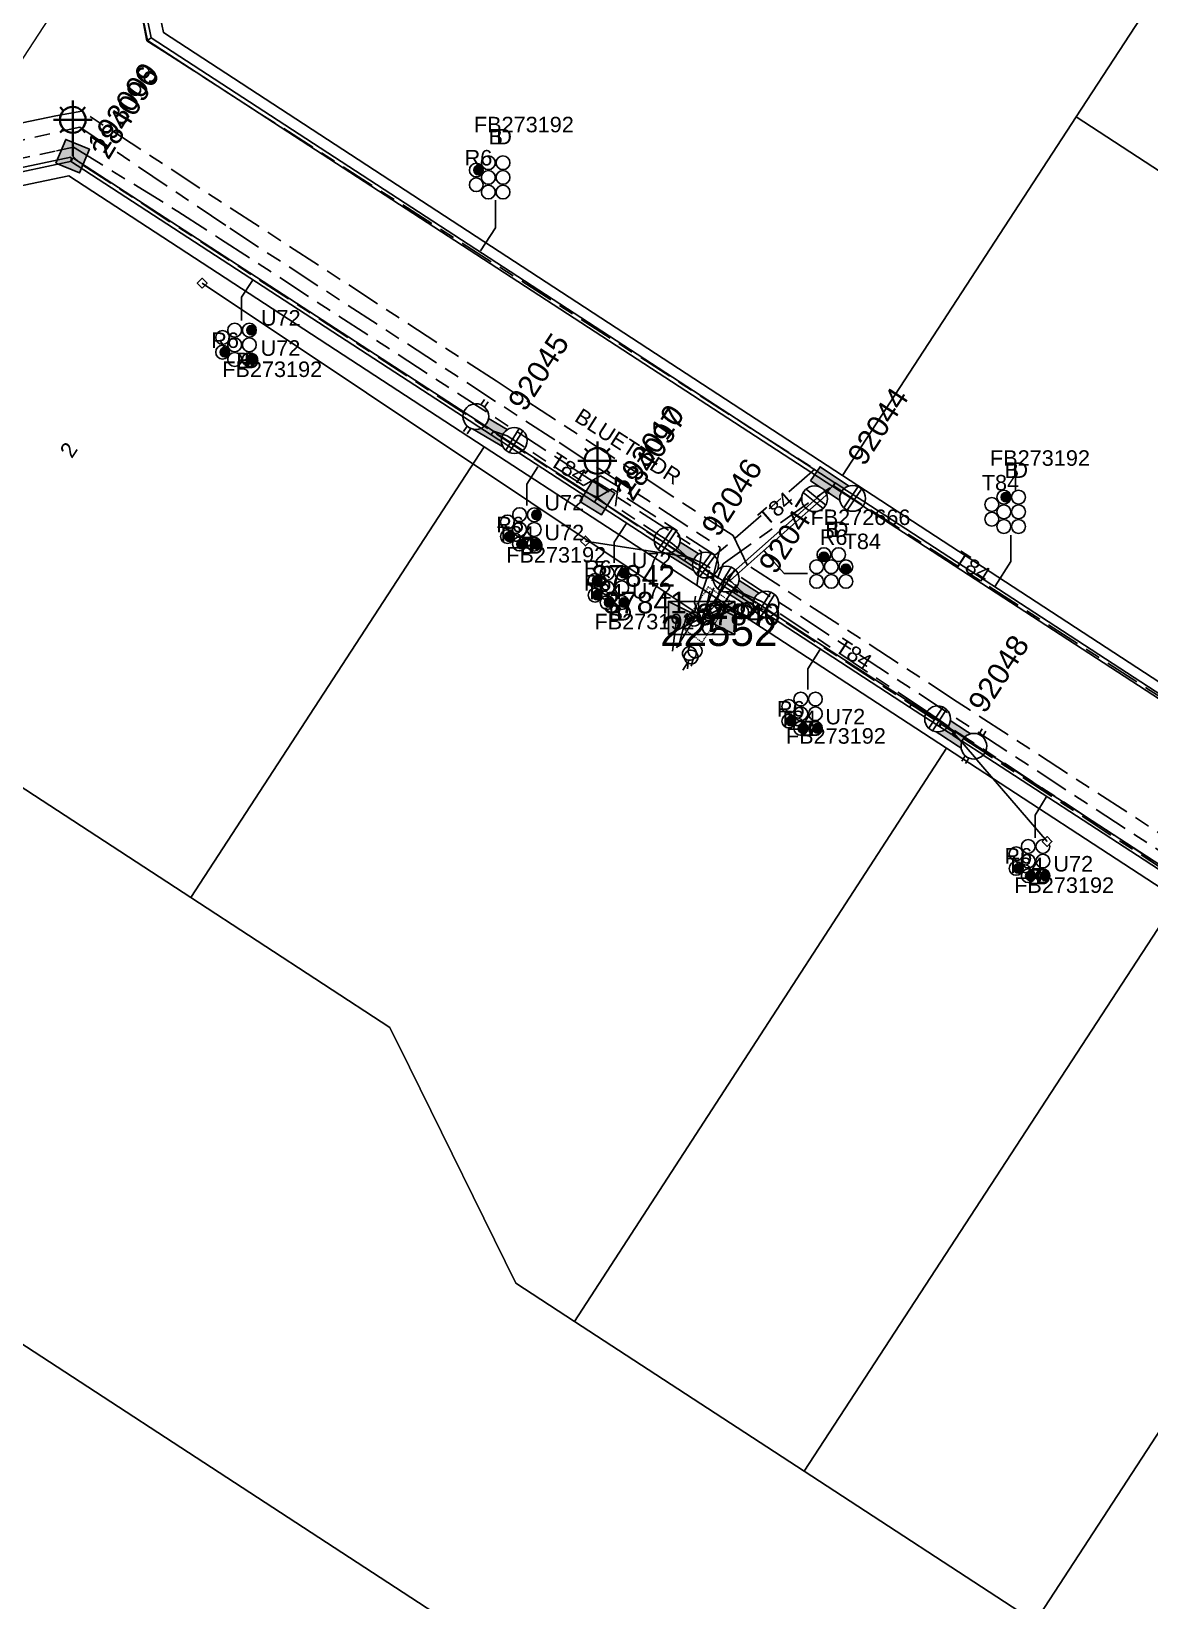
# Model space of a CAD drawing. Header units: metres. Extents: x 0 to 294317, y 0 to 6233398.
# Drawn here: x 293153.5 to 293283.2, y 6231379.5 to 6231561.5 of the extents above; entities that cross this region are included whole.
import ezdxf
from ezdxf import colors
from ezdxf.entities.mleader import LeaderData, LeaderLine
from ezdxf.enums import TextEntityAlignment as Align
from ezdxf.math import Vec2, Vec3

# ---------------------------------------------------------------- set-up
doc = ezdxf.new("R2010")
doc.units = ezdxf.units.M
for name, pattern in [('Cable Exist UG', [8.2, 4, -1.2, 1.8, -1.2]), ('HIDDEN', [0.375, 0.25, -0.125]), ('HIDDEN2', [0.1875, 0.125, -0.0625])]:
    doc.linetypes.add(name, pattern=pattern)
doc.layers.get('0').update_dxf_attribs({"color": 6})
for name, color, linetype in [('_User Miscellaneous1', 7, 'Continuous'), ('_User Miscellaneous2', 7, 'Continuous'), ('Duct_SP_EXT', 7, 'Continuous'), ('Equip_HV_EXT', 7, 'Continuous'), ('Equip_LV_EXT', 7, 'Continuous'), ('Equip_SP_SL_EXT', 7, 'Continuous'), ('Mains_HV_EXT', 7, 'Continuous'), ('Mains_LV_EXT', 7, 'Continuous'), ('Mains_SL_EXT', 7, 'Continuous'), ('Services_SP_EXT', 7, 'Continuous'), ('Sub_SP_EXT', 7, 'Continuous'), ('SupportsUG_SP_LV_EXT', 7, 'Continuous'), ('SupportsUG_SP_LV_SL_EXT', 7, 'Continuous'), ('Trench_SP_EXT', 7, 'Continuous')]:
    doc.layers.add(name, color=color, linetype=linetype)
for name, color, linetype, lineweight in [('Cadastre Buildings_SP_EXT', 9, 'Continuous', 5), ('Cadastre Land Parcels_SP_EXT', 9, 'Continuous', 5), ('Cadastre Other Property_SP_EXT', 9, 'HIDDEN', 5), ('Cadastre Roads_SP_EXT', 9, 'Continuous', 5)]:
    doc.layers.add(name, color=color, linetype=linetype, lineweight=lineweight)
doc.styles.add('COLUMN_LABEL', font='arial.ttf')
doc.styles.add('iecARIAL', font='arial.ttf', dxfattribs={"height": 2})
doc.styles.add('POLE_LABEL', font='arial.ttf')
doc.styles.get("Standard").update_dxf_attribs({"font": 'arial.ttf'})
doc.styles.add('SWITCH_LABEL', font='arial.ttf', dxfattribs={"height": 2.5})

# ---------------------------------------------------------------- blocks, each defined once
blk = doc.blocks.new('SUB_PADMOUNT_EXT')
for points in [[(0, 0), (-3.84, 1.92), (-3.84, -1.92)], [(0, 0), (3.84, 1.92), (3.84, -1.92)]]:
    blk.add_hatch(color=256).paths.add_polyline_path(points)
for p, q in [((3.84, 1.92), (-3.84, -1.92)), ((-3.84, 1.92), (3.84, -1.92))]:
    blk.add_line(p, q)
blk.add_lwpolyline([(-3.84, -1.92), (3.84, -1.92), (3.84, 1.92), (-3.84, 1.92)], close=True)
for tag, height, flags, p in [('ASSET_NUM', 3.5, 8, (2, 2)), ('STREET_CODE', 0.2, 9, (1.5, 0)), ('CONSTRUCTED_VOLTAGE', 0.2, 9, (1.5, -0.2)), ('OPERATING_VOLTAGE', 0.2, 9, (1.5, -0.6)), ('ORIENTATION', 0.2, 9, (1.5, -0.8)), ('OWNED_BY', 0.2, 9, (1.5, -1)), ('OPERATED_BY', 0.2, 9, (1.5, -1.2)), ('SECONDARY_VOLTAGE', 0.2, 9, (1.5, -1.6)), ('STATE', 0.2, 9, (1.5, -1.8)), ('NO_PHASES', 0.2, 9, (1.5, -0.4)), ('MAINTAINED_BY', 0.2, 9, (1.5, -1.4)), ('SUBSTATION_TYPE', 0.2, 9, (1.5, -2.2)), ('STREETNAME', 0.2, 9, (1.5, -3)), ('SUBURB', 0.2, 9, (1.5, -3.2)), ('Z', 0.2, 1, (1.5, -3.6)), ('PARENT', 0.2, 9, (1.5, -2)), ('USAGE', 0.2, 9, (1.5, -2.4)), ('LEGEND', 0.2, 9, (1.5, -2.6)), ('LOCATION', 0.2, 9, (1.5, -2.8)), ('NOTES', 0.2, 9, (1.5, -3.4))]:
    blk.add_attdef(tag, text='', height=height, dxfattribs=dict(flags=flags)).set_placement(p, align=Align.MIDDLE_LEFT)
blk = doc.blocks.new('COLUMN_EXT')
blk.add_hatch(color=256).paths.add_polyline_path([(-1.49, 1.48), (-1.49, -1.49), (1.48, -1.49), (1.48, 1.48)])
blk.add_lwpolyline([(-1.49, -1.49), (1.48, -1.49), (1.48, 1.48), (-1.49, 1.48)], close=True)
for tag, height, style, flags, p in [('ASSET_NUM', 2.5, 'COLUMN_LABEL', 8, (2, 2)), ('STRUCTURE_PLANT_NUMBER', 0.2, 'POLE_LABEL', 9, (1.81, 0.03)), ('STREET_CODE', 0.2, 'COLUMN_LABEL', 9, (1.81, -0.2))]:
    blk.add_attdef(tag, text='', height=height, dxfattribs=dict(style=style, flags=flags)).set_placement(p, align=Align.MIDDLE_LEFT)
at = {"flags": 9}
for tag, p in [('COLUMN_TYPE', (1.81, -0.4)), ('OWNED_BY', (1.81, -0.6)), ('STATE', (1.81, -0.8)), ('USAGE', (1.81, -1)), ('STREETNAME', (1.81, -1.6)), ('SUBURB', (1.81, -1.8)), ('LEGEND', (1.81, -1.2)), ('LOCATION', (1.81, -1.4)), ('NOTES', (1.81, -2))]:
    blk.add_attdef(tag, text='', height=0.2, dxfattribs=at).set_placement(p, align=Align.MIDDLE_LEFT)
at = {"flags": 1}
blk.add_attdef('Z', (1.81, -2.35), '', height=0.2, dxfattribs=at)
blk = doc.blocks.new('PILLAR_EXT')
blk.add_hatch(color=256).paths.add_polyline_path([(-2.475, 0.99), (-2.475, -0.99), (2.475, -0.99), (2.475, 0.99)])
blk.add_lwpolyline([(-2.475, -0.99), (2.475, -0.99), (2.475, 0.99), (-2.475, 0.99)], close=True)
at = {"style": 'iecARIAL', "flags": 8}
blk.add_attdef('ASSET_NUM', (1.5, 3.5), '', height=2.5, dxfattribs=at)
for tag, p, flags in [('OWNED_BY', (0, -0.2), 9), ('STATE', (0, -0.4), 9), ('SUPPORT_TYPE', (0, -0.6), 9), ('STREETNAME', (0, -1.8), 9), ('SUBURB', (0, -2), 1), ('USAGE', (0, -0.8), 9), ('LEGEND', (0, -1), 9), ('LOCATION', (0, -1.2), 9), ('NOTES', (0, -1.4), 9), ('PARENT', (0, -1.6), 9)]:
    blk.add_attdef(tag, p, '', height=0.2, dxfattribs=dict(flags=flags))
blk = doc.blocks.new('DUCT_EXT')
blk.add_circle((0, 0.8), 0.8)
at = {"flags": 1}
blk.add_attdef('Z', (0, 0), '', height=0.2, dxfattribs=at)
at = {"flags": 9}
for tag, p in [('DUCT_CODE', (0, 0)), ('XSECT_TYPE', (0, -0.2)), ('STATE', (0, -0.6)), ('FB_REFERENCE', (0, -0.4)), ('NOTES', (0, -0.8))]:
    blk.add_attdef(tag, text='', height=0.2, dxfattribs=at).set_placement(p, align=Align.MIDDLE_LEFT)
blk = doc.blocks.new('SL_LANTERN_EXT')
at = {"lineweight": 40}
for p, q in [((-1.46, 5.68), (-1.06, 5.28)), ((0, 1.97), (0, 6.47)), ((1.46, 5.68), (1.06, 5.28)), ((-2.25, 4.22), (2.25, 4.22)), ((-1.46, 2.76), (-1.06, 3.16)), ((0, 0), (0, 2.72)), ((1.46, 2.76), (1.06, 3.16))]:
    blk.add_line(p, q, dxfattribs=at)
blk.add_circle((0, 4.22), 1.5, dxfattribs=at)
at = {"style": 'iecARIAL', "flags": 8}
blk.add_attdef('ASSET_NUM', (1.5, 1.5), '', height=2.5, dxfattribs=at)
for tag, p, height, flags in [('OPERATING_VOLTAGE', (0.98, -1.65), 0.2, 9), ('ORIENTATION', (0.98, -1.85), 0.2, 9), ('CONSTRUCTED_VOLTAGE', (0.98, -0.65), 0.2, 9), ('CONTROL_TYPE', (0.98, -0.85), 0.2, 9), ('LANTERN_PURPOSE', (0.98, -1.05), 0.2, 9), ('LANTERN_TYPE', (0.98, -1.25), 0.2, 9), ('NO_PHASES', (0.98, -1.45), 0.2, 9), ('LNUMBER', (2.18, -3.25), 2.5, 8), ('OWNED_BY', (0.98, -2.05), 0.2, 9), ('STATE', (0.98, -2.25), 0.2, 9), ('USAGE', (0.98, -2.45), 0.2, 9), ('CEXIST', (0.98, -2.65), 0.2, 9), ('CNEW', (0.98, -2.85), 0.2, 9), ('CNUMBER', (0.98, -3.05), 0.2, 9), ('CREMOVE', (0.98, -3.25), 0.2, 9), ('CREPLACE', (0.98, -3.45), 0.2, 9), ('LKINGHEIGHT', (0.98, -3.65), 0.2, 9), ('LBRACKET', (0.98, -3.85), 0.2, 9), ('LBRACKETVOCAB', (0.98, -4.05), 0.2, 9), ('LCATEGORY', (0.98, -4.25), 0.2, 9), ('LCHARGE1', (0.98, -4.45), 0.2, 9), ('LCHARGE1PERCENT', (0.98, -4.65), 0.2, 9), ('LCHARGE2', (0.98, -4.85), 0.2, 9), ('LCHARGE2PERCENT', (0.98, -5.05), 0.2, 9), ('LCHARGE3', (0.98, -5.25), 0.2, 9), ('LCHARGE3PERCENT', (0.98, -5.45), 0.2, 9), ('LEXIST', (0.98, -5.65), 0.2, 9), ('LLAMP', (0.98, -5.85), 0.2, 9), ('LLAMPVOCAB', (0.98, -6.05), 0.2, 9), ('LMAST', (0.98, -6.25), 0.2, 9), ('LMASTVOCAB', (0.98, -6.45), 0.2, 9), ('LNEW', (0.98, -6.65), 0.2, 9), ('LANTNUMBER', (0.98, -6.85), 0.2, 9), ('LOUTREACH', (0.98, -7.25), 0.2, 9), ('LOUTREACHVOCAB', (0.98, -7.45), 0.2, 9), ('STREETNAME', (0.98, -9.25), 0.2, 9), ('LRATECODE', (0.98, -7.65), 0.2, 9), ('LREMOVE', (0.98, -7.85), 0.2, 9), ('LREPLACE', (0.98, -8.05), 0.2, 9), ('LTYPE', (0.98, -8.25), 0.2, 9), ('LTYPEVOCAB', (0.98, -8.45), 0.2, 9), ('LEGEND', (0.98, -8.65), 0.2, 9), ('LOCATION', (0.98, -8.85), 0.2, 9), ('NOTES', (0.98, -9.05), 0.2, 9), ('SUBURB', (0.98, -9.45), 0.2, 1)]:
    blk.add_attdef(tag, p, '', height=height, dxfattribs=dict(flags=flags))
blk = doc.blocks.new('CCP_EXT')
at = {"flags": 9}
for tag, p in [('STATE', (0, -1.8)), ('LIFE_SUPPORT', (0, -1.6)), ('NOTES', (0, -2))]:
    blk.add_attdef(tag, text='', height=0.2, dxfattribs=at).set_placement(p, align=Align.MIDDLE_LEFT)
blk.add_wipeout([(0, 0.57), (0.57, 0), (0, -0.57), (-0.57, 0)])
blk.add_lwpolyline([(-0.57, 0), (0, 0.57), (0.57, 0), (0, -0.57), (-0.57, 0)])
at = {"flags": 1}
blk.add_attdef('Z', (0, 0), '', height=0.2, dxfattribs=at)
at = {"flags": 9}
for tag, p in [('CCP_TYPE', (0, 0)), ('CONSTRUCTED_VOLTAGE', (0, -0.2)), ('OPERATING_VOLTAGE', (0, -0.6)), ('ORIENTATION', (0, -0.8)), ('OWNED_BY', (0, -1)), ('NO_PHASES', (0, -0.4)), ('USAGE', (0, -1.2)), ('LEGEND', (0, -1.4))]:
    blk.add_attdef(tag, text='', height=0.2, dxfattribs=at).set_placement(p, align=Align.MIDDLE_LEFT)
blk = doc.blocks.new('LV_UG_LINKS_CLOSED_EXT')
blk.add_wipeout([(-1.06, 1.06), (-1.18, 0.92), (-1.29, 0.76), (-1.37, 0.59), (-1.43, 0.42), (-1.48, 0.23), (-1.49, 0.05), (-1.49, -0.14), (-1.46, -0.33), (-1.41, -0.51), (-1.33, -0.68), (-1.24, -0.84), (-1.12, -0.99), (-0.99, -1.12), (-0.84, -1.24), (-0.68, -1.33), (-0.51, -1.41), (-0.33, -1.46), (-0.14, -1.49), (0.05, -1.49), (0.23, -1.48), (0.42, -1.43), (0.59, -1.37), (0.76, -1.29), (0.92, -1.18), (1.06, -1.06), (1.18, -0.92), (1.29, -0.76), (1.37, -0.59), (1.43, -0.42), (1.48, -0.23), (1.49, -0.05), (1.49, 0.14), (1.46, 0.33), (1.41, 0.51), (1.33, 0.68), (1.24, 0.84), (1.12, 0.99), (0.99, 1.12), (0.84, 1.24), (0.68, 1.33), (0.51, 1.41), (0.33, 1.46), (0.14, 1.49), (-0.05, 1.49), (-0.23, 1.48), (-0.42, 1.43), (-0.59, 1.37), (-0.76, 1.29), (-0.92, 1.18)])
for p, q in [((-0.25, -1.48), (-0.25, 1.48)), ((0.25, -1.48), (0.25, 1.48))]:
    blk.add_line(p, q)
blk.add_circle((0, 0), 1.5)
at = {"flags": 9}
for tag, p in [('ACTUAL_STATUS', (0, 0)), ('CONSTRUCTED_VOLTAGE', (0, -0.2)), ('OPERATING_VOLTAGE', (0, -0.6)), ('ORIENTATION', (0, -0.8)), ('STATE', (0, -1)), ('SWITCH_TYPE', (0, -1.2)), ('NO_PHASES', (0, -0.4)), ('USAGE', (0, -1.4)), ('NOTES', (0, -1.6))]:
    blk.add_attdef(tag, text='', height=0.2, dxfattribs=at).set_placement(p, align=Align.MIDDLE_LEFT)
at = {"flags": 1}
blk.add_attdef('Z', (0, 0), '', height=0.2, dxfattribs=at)
blk = doc.blocks.new('LV_UG_LINKS_OPEN_EXT')
for p, q in [((-0.25, 1.47), (-0.25, 2.22)), ((0.25, 1.47), (0.25, 2.22)), ((-0.25, -1.47), (-0.25, -2.22)), ((0.25, -1.47), (0.25, -2.22))]:
    blk.add_line(p, q)
at = {"flags": 9}
for tag, p in [('ACTUAL_STATUS', (0, 0)), ('CONSTRUCTED_VOLTAGE', (0, -0.2)), ('OPERATING_VOLTAGE', (0, -0.6)), ('ORIENTATION', (0, -0.8)), ('STATE', (0, -1)), ('SWITCH_TYPE', (0, -1.2)), ('NO_PHASES', (0, -0.4)), ('USAGE', (0, -1.4)), ('NOTES', (0, -1.6))]:
    blk.add_attdef(tag, text='', height=0.2, dxfattribs=at).set_placement(p, align=Align.MIDDLE_LEFT)
at = {"flags": 1}
blk.add_attdef('Z', (0, 0), '', height=0.2, dxfattribs=at)
blk.add_wipeout([(-0.25, 1.47), (-0.43, 1.43), (-0.61, 1.36), (-0.77, 1.28), (-0.93, 1.17), (-1.07, 1.05), (-1.19, 0.9), (-1.29, 0.75), (-1.38, 0.58), (-1.44, 0.4), (-1.48, 0.22), (-1.49, 0.03), (-1.49, -0.16), (-1.45, -0.34), (-1.4, -0.52), (-1.32, -0.69), (-1.23, -0.85), (-1.11, -1), (-0.98, -1.13), (-0.83, -1.24), (-0.66, -1.34), (-0.49, -1.41), (-0.31, -1.46), (-0.13, -1.49), (0.06, -1.49), (0.25, -1.47), (0.43, -1.43), (0.61, -1.36), (0.77, -1.28), (0.93, -1.17), (1.07, -1.05), (1.19, -0.9), (1.29, -0.75), (1.38, -0.58), (1.44, -0.4), (1.48, -0.22), (1.49, -0.03), (1.49, 0.16), (1.45, 0.34), (1.4, 0.52), (1.32, 0.69), (1.23, 0.85), (1.11, 1), (0.98, 1.13), (0.83, 1.24), (0.66, 1.34), (0.49, 1.41), (0.31, 1.46), (0.13, 1.49), (-0.06, 1.49)])
blk.add_lwpolyline([(0, -1.49, 1), (0, 1.49, 1)], format="xyb", close=True)
blk = doc.blocks.new('LV_UG_DFUSE_CLOSED_EXT')
for points in [[(1, 0), (0, 0)], [(5.04, 0.73), (2.16, -0.72)], [(5.05, -0.71), (2.16, 0.72)], [(6.2, 0.01), (7.2, 0.01)]]:
    blk.add_lwpolyline(points)
for centre in [(1.8, 0), (5.4, 0.01)]:
    blk.add_circle(centre, 0.8)
at = {"flags": 9}
for tag, p in [('ACTUAL_STATUS', (0, 0)), ('CONSTRUCTED_VOLTAGE', (0, -0.2)), ('OPERATING_VOLTAGE', (0, -0.6)), ('ORIENTATION', (0, -0.8)), ('STATE', (0, -1)), ('SWITCH_TYPE', (0, -1.2)), ('NO_PHASES', (0, -0.4)), ('USAGE', (0, -1.4)), ('NOTES', (0, -1.6))]:
    blk.add_attdef(tag, text='', height=0.2, dxfattribs=at).set_placement(p, align=Align.MIDDLE_LEFT)
at = {"flags": 1}
blk.add_attdef('Z', (0, 0), '', height=0.2, dxfattribs=at)
blk = doc.blocks.new('SWG_HOLEC_SU_EXT')
blk.add_line((1.8, -2), (5.8, -2))
for points in [[(1, 0), (0, 0)], [(6.6, 0), (7.6, 0)]]:
    blk.add_lwpolyline(points)
for points in [[(1.8, -0.8, 1), (1.8, 0.8, 1)], [(5.8, -0.8, 1), (5.8, 0.8, 1)]]:
    blk.add_lwpolyline(points, format="xyb", close=True)
at = {"style": 'SWITCH_LABEL', "flags": 8}
blk.add_attdef('ASSET_NUM', text='', height=2.5, rotation=179.9544, dxfattribs=at).set_placement((-2.4, 0), align=Align.MIDDLE_LEFT)
at = {"flags": 1}
blk.add_attdef('Z', (0, 0), '', height=0.2, dxfattribs=at)
at = {"flags": 9}
for tag, p in [('ACTUAL_STATUS', (0, -0.4)), ('CONSTRUCTED_VOLTAGE', (0, -0.6)), ('OPERATING_VOLTAGE', (0, -1)), ('ORIENTATION', (0, -1.2)), ('OWNED_BY', (0, -1.4)), ('STATE', (0, -1.8)), ('NO_PHASES', (0, -0.8)), ('PARENT', (0, -1.6)), ('SWITCH_TYPE', (0, -2)), ('STREETNAME', (0, -2.6)), ('SUBURB', (0, -2.8)), ('USAGE', (0, -2.2)), ('LOCATION', (0, -2.4)), ('NOTES', (0, -3))]:
    blk.add_attdef(tag, text='', height=0.2, dxfattribs=at).set_placement(p, align=Align.MIDDLE_LEFT)
at = {"style": 'SWITCH_LABEL', "flags": 9}
blk.add_attdef('STREET_CODE', text='', height=0.2, dxfattribs=at).set_placement((0, -0.2), align=Align.MIDDLE_LEFT)
blk = doc.blocks.new('CABLE_LARGE_EXT')
h = blk.add_hatch(color=256)
edge = h.paths.add_edge_path()
edge.add_arc((0, 0.55), 0.55, 0, 360)
blk.add_circle((0, 0.55), 0.55)
at = {"flags": 1}
blk.add_attdef('Z', (0, 0), '', height=0.2, dxfattribs=at)
at = {"flags": 9}
for tag, p in [('COND_CODE', (0, 0)), ('STATE', (0, -0.4)), ('XSECT_SIZE', (0, -0.6)), ('FB_REFERENCE', (0, -0.2)), ('NOTES', (0, -0.8))]:
    blk.add_attdef(tag, text='', height=0.2, dxfattribs=at).set_placement(p, align=Align.MIDDLE_LEFT)

msp = doc.modelspace()

# ---------------------------------------------------------------- linework, layer by layer
at = {"layer": 'Cadastre Buildings_SP_EXT', "linetype": 'Continuous'}
for points in [[(293243.13, 6231394.48), (293269.94, 6231377), (293313.24, 6231443.39), (293286.44, 6231460.87), (293243.13, 6231394.48)], [(293269.94, 6231377), (293296.74, 6231359.51), (293340.05, 6231425.91), (293313.24, 6231443.39), (293269.94, 6231377)]]:
    msp.add_lwpolyline(points, close=True, dxfattribs=at)
at = {"layer": 'Cadastre Land Parcels_SP_EXT', "linetype": 'Continuous'}
for points in [[(293309.79, 6231605.38), (293220.91, 6231663.33), (293165.35, 6231578.14), (293168.81, 6231561.39), (293247.59, 6231509.99), (293274.72, 6231551.6), (293292.2, 6231578.41), (293309.79, 6231605.38)], [(293327.08, 6231517.46), (293344.57, 6231544.26), (293292.2, 6231578.41), (293274.72, 6231551.6), (293327.08, 6231517.46)], [(293289.88, 6231482.4), (293306.49, 6231485.89), (293327.08, 6231517.46), (293274.72, 6231551.6), (293247.59, 6231509.99), (293289.88, 6231482.4)], [(293206.03, 6231513.32), (293157.83, 6231544.76), (293141.31, 6231541.29), (293113.74, 6231499.01), (293171.99, 6231461.01), (293206.03, 6231513.32)], [(293281.46, 6231325.07), (293084.16, 6231453.72), (293054.93, 6231408.89), (293034.37, 6231377.36), (292980.66, 6231294.99), (293097.57, 6231218.76), (293149.21, 6231297.95), (293229.59, 6231245.52), (293242.44, 6231265.23), (293281.46, 6231325.07)]]:
    msp.add_lwpolyline(points, close=True, dxfattribs=at)
msp.add_lwpolyline([(293269.94, 6231377), (293243.13, 6231394.48), (293216.5, 6231411.85), (293209.68, 6231416.3), (293197.35, 6231441.33), (293195.08, 6231445.95), (293171.99, 6231461.01), (293113.74, 6231499.01), (293084.16, 6231453.72), (293281.46, 6231325.07)], dxfattribs=at)
at = {"layer": 'Cadastre Other Property_SP_EXT', "linetype": 'HIDDEN2'}
msp.add_lwpolyline([(293232.01, 6231497.05), (293228.94, 6231492.38), (293231.3, 6231490.64), (293234.52, 6231495.41), (293232.01, 6231497.05)], close=True, dxfattribs=at)
at = {"layer": 'Duct_SP_EXT'}
for p, q in [((293166.94, 6231560.46), (293163.86, 6231575.77)), ((293167.37, 6231560.75), (293164.33, 6231575.87)), ((293166.94, 6231560.46), (293167.16, 6231560.6)), ((293167.37, 6231560.75), (293167.16, 6231560.6)), ((293158.06, 6231546.92), (293140.08, 6231543.11)), ((293158.16, 6231546.45), (293140.18, 6231542.64)), ((293158.04, 6231546.44), (293158.17, 6231546.65)), ((293158.06, 6231546.92), (293158.11, 6231546.68)), ((293158.16, 6231546.45), (293158.11, 6231546.68)), ((293158.3, 6231546.85), (293158.17, 6231546.65)), ((293218.81, 6231506.9), (293218.94, 6231507.1)), ((293218.81, 6231506.9), (293218.94, 6231507.1)), ((293219.07, 6231507.31), (293218.94, 6231507.1)), ((293219.07, 6231507.31), (293218.94, 6231507.1)), ((293255.37, 6231483.12), (293255.5, 6231483.32)), ((293255.37, 6231483.12), (293255.5, 6231483.32)), ((293255.37, 6231483.12), (293255.37, 6231483.12)), ((293255.63, 6231483.52), (293255.5, 6231483.32)), ((293255.63, 6231483.52), (293255.5, 6231483.32)), ((293255.63, 6231483.52), (293255.63, 6231483.52))]:
    msp.add_line(p, q, dxfattribs=at)
for points in [[(293207.35, 6231541.94), (293207.35, 6231538.72), (293205.6, 6231536.03)], [(293177.88, 6231527.96), (293177.88, 6231530.68), (293179.12, 6231532.6)], [(293210.96, 6231506.49), (293210.96, 6231508.99), (293212.26, 6231510.99)], [(293221.11, 6231499.87), (293221.11, 6231502.26), (293222.48, 6231504.38)], [(293267.14, 6231503.05), (293267.14, 6231499.99), (293265.31, 6231497.13)], [(293243.53, 6231498.61), (293240.84, 6231498.61), (293239.6, 6231500.01), (293238.52, 6231501.24)], [(293243.55, 6231485.15), (293243.55, 6231487.57), (293244.96, 6231489.75)]]:
    msp.add_lwpolyline(points, dxfattribs=at)
at = {"layer": 'Trench_SP_EXT', "linetype": 'Cable Exist UG'}
for points in [[(293245.57, 6231507.9), (293245.88, 6231508.18), (293246.5, 6231508.81)], [(293232.6, 6231495.19), (293233.17, 6231496.06), (293234.4, 6231498), (293234.73, 6231498.29)], [(293231.65, 6231493.75), (293232.91, 6231495.67)]]:
    msp.add_lwpolyline(points, dxfattribs=at)
for points in [[(293232.81, 6231495.52), (293233.18, 6231496.08), (293233.18, 6231496.08, 0.348285), (293232.55, 6231498.25), (293232.55, 6231498.25), (293232.08, 6231498.56)], [(293232.91, 6231495.67), (293233.27, 6231496.23), (293233.27, 6231496.23, -0.43084), (293235.12, 6231496.58), (293235.12, 6231496.58), (293235.45, 6231496.37)]]:
    msp.add_lwpolyline(points, format="xyb", dxfattribs=at)

# ---------------------------------------------------------------- block references
at = {"layer": 'Duct_SP_EXT'}
for name, p, rotation in [('DUCT_EXT', (293205.9, 6231545.42), 90), ('CABLE_LARGE_EXT', (293205.9, 6231545.42), 90), ('DUCT_EXT', (293207.3, 6231546.27), 90), ('DUCT_EXT', (293209, 6231546.27), 90), ('DUCT_EXT', (293205.9, 6231543.72), 90), ('DUCT_EXT', (293207.3, 6231544.57), 90), ('DUCT_EXT', (293209, 6231544.57), 90), ('DUCT_EXT', (293207.3, 6231542.87), 90), ('DUCT_EXT', (293209, 6231542.87), 90), ('DUCT_EXT', (293176.47, 6231525.99), 90), ('DUCT_EXT', (293177.87, 6231526.84), 90), ('DUCT_EXT', (293177.87, 6231525.14), 90), ('DUCT_EXT', (293179.57, 6231526.84), 90), ('DUCT_EXT', (293179.57, 6231525.14), 90), ('CABLE_LARGE_EXT', (293179.57, 6231526.84), 90), ('DUCT_EXT', (293176.47, 6231524.29), 90), ('CABLE_LARGE_EXT', (293176.47, 6231524.29), 90), ('DUCT_EXT', (293177.87, 6231523.44), 90), ('DUCT_EXT', (293179.57, 6231523.44), 90), ('CABLE_LARGE_EXT', (293179.57, 6231523.44), 90), ('DUCT_EXT', (293267.11, 6231507.47), 90), ('CABLE_LARGE_EXT', (293267.11, 6231507.47), 90), ('DUCT_EXT', (293268.81, 6231507.47), 90), ('DUCT_EXT', (293210.93, 6231505.43), 89.39660960050989), ('DUCT_EXT', (293212.63, 6231505.41), 89.39660960050989), ('CABLE_LARGE_EXT', (293212.63, 6231505.41), 89.39660960050989), ('DUCT_EXT', (293265.71, 6231506.62), 90), ('DUCT_EXT', (293267.11, 6231505.77), 90), ('DUCT_EXT', (293268.81, 6231505.77), 90), ('DUCT_EXT', (293209.52, 6231504.59), 89.39660960050989), ('DUCT_EXT', (293210.92, 6231503.73), 89.39660960050989), ('DUCT_EXT', (293212.62, 6231503.71), 89.39660960050989), ('DUCT_EXT', (293265.71, 6231504.92), 90), ('DUCT_EXT', (293267.11, 6231504.07), 90), ('DUCT_EXT', (293268.81, 6231504.07), 90), ('DUCT_EXT', (293209.51, 6231502.89), 89.39660960050989), ('CABLE_LARGE_EXT', (293209.51, 6231502.89), 90), ('DUCT_EXT', (293210.9, 6231502.03), 89.39660960050989), ('CABLE_LARGE_EXT', (293210.9, 6231502.03), 89.39660960050989), ('DUCT_EXT', (293212.6, 6231502.01), 89.39660960050989), ('CABLE_LARGE_EXT', (293212.6, 6231502.01), 89.39660960050989), ('DUCT_EXT', (293219.68, 6231497.8), 90), ('DUCT_EXT', (293221.08, 6231498.65), 90), ('DUCT_EXT', (293222.78, 6231498.65), 90), ('CABLE_LARGE_EXT', (293222.78, 6231498.65), 90), ('DUCT_EXT', (293219.68, 6231496.1), 90), ('CABLE_LARGE_EXT', (293219.68, 6231497.8), 90), ('DUCT_EXT', (293221.08, 6231496.95), 90), ('DUCT_EXT', (293222.78, 6231496.95), 90), ('CABLE_LARGE_EXT', (293219.68, 6231496.1), 90), ('DUCT_EXT', (293221.08, 6231495.25), 90), ('CABLE_LARGE_EXT', (293221.08, 6231495.25), 90), ('DUCT_EXT', (293222.78, 6231495.25), 90), ('CABLE_LARGE_EXT', (293222.78, 6231495.25), 90), ('DUCT_EXT', (293243.55, 6231484.05), 90), ('DUCT_EXT', (293245.25, 6231484.05), 90), ('DUCT_EXT', (293242.15, 6231483.2), 90), ('DUCT_EXT', (293242.15, 6231481.5), 90), ('DUCT_EXT', (293243.55, 6231482.35), 90), ('DUCT_EXT', (293245.25, 6231482.35), 90), ('CABLE_LARGE_EXT', (293242.15, 6231481.5), 90), ('DUCT_EXT', (293243.55, 6231480.65), 90), ('CABLE_LARGE_EXT', (293243.55, 6231480.65), 90), ('DUCT_EXT', (293245.25, 6231480.65), 90), ('CABLE_LARGE_EXT', (293245.25, 6231480.65), 90), ('DUCT_EXT', (293269.94, 6231466.95), 90), ('DUCT_EXT', (293271.64, 6231466.95), 90), ('DUCT_EXT', (293268.54, 6231466.1), 90), ('DUCT_EXT', (293269.94, 6231465.25), 90), ('DUCT_EXT', (293271.64, 6231465.25), 90), ('DUCT_EXT', (293268.54, 6231464.4), 90), ('CABLE_LARGE_EXT', (293268.54, 6231464.4), 90), ('DUCT_EXT', (293269.94, 6231463.55), 90), ('CABLE_LARGE_EXT', (293269.94, 6231463.55), 90), ('DUCT_EXT', (293271.64, 6231463.55), 90), ('CABLE_LARGE_EXT', (293271.64, 6231463.55), 90)]:
    msp.add_blockref(name, p, dxfattribs=dict(at, rotation=rotation))
for name, p in [('DUCT_EXT', (293245.44, 6231500)), ('CABLE_LARGE_EXT', (293245.44, 6231500)), ('DUCT_EXT', (293247.14, 6231500)), ('DUCT_EXT', (293244.59, 6231498.6)), ('DUCT_EXT', (293246.29, 6231498.6)), ('DUCT_EXT', (293247.99, 6231498.6)), ('CABLE_LARGE_EXT', (293247.99, 6231498.6)), ('DUCT_EXT', (293244.59, 6231496.9)), ('DUCT_EXT', (293246.29, 6231496.9)), ('DUCT_EXT', (293247.99, 6231496.9))]:
    msp.add_blockref(name, p, dxfattribs=at)
at = {"layer": 'Equip_SP_SL_EXT'}
ref = msp.add_blockref('SL_LANTERN_EXT', (293158.28, 6231547.03), dxfattribs=at)
ref.add_attrib('ASSET_NUM', '193009', dxfattribs={"layer": '0', "height": 2.5, "rotation": 55.628, "style": 'iecARIAL'}).set_placement((293159.78, 6231548.53), align=Align.TOP_LEFT)
ref = msp.add_blockref('SL_LANTERN_EXT', (293219.15, 6231507.45), dxfattribs=at)
ref.add_attrib('ASSET_NUM', '193010', dxfattribs={"layer": '0', "height": 2.5, "rotation": 54.9535, "style": 'iecARIAL'}).set_placement((293220.65, 6231508.95), align=Align.TOP_LEFT)
at = {"layer": 'Sub_SP_EXT'}
ref = msp.add_blockref('SUB_PADMOUNT_EXT', (293231.24, 6231493.46), dxfattribs=at)
ref.add_attrib('ASSET_NUM', '22552', dxfattribs={"layer": '0', "height": 3.5}).set_placement((293233.24, 6231493.71), align=Align.TOP_CENTER)
at = {"layer": 'SupportsUG_SP_LV_EXT'}
ref = msp.add_blockref('PILLAR_EXT', (293207.11, 6231515.12), dxfattribs=dict(at, rotation=329.5618836414058))
ref.add_attrib('ASSET_NUM', '92045', dxfattribs={"layer": '0', "height": 2.5, "rotation": 56.9463, "style": 'iecARIAL'}).set_placement((293208.61, 6231518.62), align=Align.TOP_LEFT)
ref = msp.add_blockref('PILLAR_EXT', (293246.5, 6231508.81), dxfattribs=dict(at, rotation=326.319440461471))
ref.add_attrib('ASSET_NUM', '92044', dxfattribs={"layer": '0', "height": 2.5, "rotation": 56.9451, "style": 'iecARIAL'}).set_placement((293248, 6231512.31), align=Align.TOP_LEFT)
ref = msp.add_blockref('PILLAR_EXT', (293229.57, 6231500.56), dxfattribs=dict(at, rotation=327.7799969091521))
ref.add_attrib('ASSET_NUM', '92046', dxfattribs={"layer": '0', "height": 2.5, "rotation": 57.3309, "style": 'iecARIAL'}).set_placement((293231.07, 6231504.06), align=Align.TOP_LEFT)
ref = msp.add_blockref('PILLAR_EXT', (293236.2, 6231496.25), dxfattribs=dict(at, rotation=327.4219744340613))
ref.add_attrib('ASSET_NUM', '92047', dxfattribs={"layer": '0', "height": 2.5, "rotation": 56.965, "style": 'iecARIAL'}).set_placement((293237.7, 6231499.75), align=Align.TOP_LEFT)
ref = msp.add_blockref('PILLAR_EXT', (293260.5, 6231480.1), dxfattribs=dict(at, rotation=326.7108974405734))
ref.add_attrib('ASSET_NUM', '92048', dxfattribs={"layer": '0', "height": 2.5, "rotation": 57.0583, "style": 'iecARIAL'}).set_placement((293262, 6231483.6), align=Align.TOP_LEFT)
at = {"layer": 'SupportsUG_SP_LV_SL_EXT'}
ref = msp.add_blockref('COLUMN_EXT', (293158.28, 6231547.03), dxfattribs=dict(at, rotation=337.6513879964445))
ref.add_attrib('ASSET_NUM', '284096', dxfattribs={"layer": '0', "height": 2.5, "rotation": 58.921, "style": 'COLUMN_LABEL'}).set_placement((293160.28, 6231547.78), align=Align.TOP_LEFT)
ref = msp.add_blockref('COLUMN_EXT', (293219.15, 6231507.45), dxfattribs=dict(at, rotation=328.1693456152252))
ref.add_attrib('ASSET_NUM', '284097', dxfattribs={"layer": '0', "height": 2.5, "rotation": 57.5178, "style": 'COLUMN_LABEL'}).set_placement((293221.15, 6231508.2), align=Align.TOP_LEFT)

# ---------------------------------------------------------------- texts
at = {"layer": '_User Miscellaneous2'}
for s, p in [('FB273192', (293204.82, 6231549.8)), ('B', (293206.52, 6231548.4)), ('D', (293207.42, 6231548.4)), ('R6', (293203.75, 6231545.95)), ('U72', (293180.11, 6231527.37)), ('R6', (293174.35, 6231524.78)), ('B', (293177.24, 6231522.43)), ('D', (293178.14, 6231522.43)), ('U72', (293180.07, 6231523.87)), ('FB273192', (293175.62, 6231521.41)), ('FB273192', (293264.7, 6231511.11)), ('B', (293266.4, 6231509.71)), ('D', (293267.3, 6231509.71)), ('T84', (293263.75, 6231508.25)), ('U72', (293213.01, 6231505.94)), ('FB272666', (293243.87, 6231504.24)), ('T84', (293207.48, 6231502.3)), ('R6', (293207.41, 6231503.4)), ('B', (293245.57, 6231502.84)), ('D', (293246.47, 6231502.84)), ('B', (293210.21, 6231500.9)), ('D', (293211.11, 6231500.9)), ('R6', (293244.95, 6231501.93)), ('T84', (293247.72, 6231501.44)), ('FB273192', (293208.57, 6231499.88)), ('R6', (293217.59, 6231498.34)), ('R6', (293217.57, 6231496.64)), ('T84', (293217.75, 6231495.6)), ('U72', (293223.15, 6231495.71)), ('B', (293220.45, 6231493.16)), ('D', (293221.35, 6231493.16)), ('FB273192', (293218.81, 6231492.14)), ('R6', (293239.99, 6231482.02)), ('T84', (293240.2, 6231480.9)), ('U72', (293245.61, 6231481.11)), ('FB273192', (293241.02, 6231478.87)), ('B', (293242.64, 6231479.75)), ('D', (293243.54, 6231479.75)), ('R6', (293266.38, 6231464.96)), ('U72', (293272.06, 6231464.04)), ('T84', (293266.6, 6231463.85)), ('B', (293269.07, 6231462.54)), ('D', (293269.97, 6231462.54)), ('FB273192', (293267.5, 6231461.56))]:
    msp.add_text(s, height=1.8, dxfattribs=at).set_placement(p)
at = {"layer": 'Cadastre Land Parcels_SP_EXT'}
msp.add_text('2', height=1.8, rotation=56.95, dxfattribs=at).set_placement((293158.18, 6231511.88))
at = {"layer": 'Cadastre Roads_SP_EXT'}
msp.add_text('BLUETT DR', height=1.8, rotation=327.1923, dxfattribs=at).set_placement((293216.37, 6231516.38))
at = {"layer": 'Mains_LV_EXT'}
for rotation, p in [(327.0374, (293213.45, 6231511.26)), (327.2568, (293260.33, 6231499.83)), (327.0578, (293246.6, 6231489.73))]:
    msp.add_text('T84', height=1.8, rotation=rotation, dxfattribs=at).set_placement(p)

# ---------------------------------------------------------------- next in the draw order: block references
at = {"layer": 'Services_SP_EXT', "rotation": 90.0000000000002}
msp.add_blockref('CCP_EXT', (293173.3, 6231532.3), dxfattribs=at)
at = {"layer": 'Services_SP_EXT'}
for p in [(293217.77, 6231502.38), (293271.32, 6231467.52)]:
    msp.add_blockref('CCP_EXT', p, dxfattribs=at)

# ---------------------------------------------------------------- next in the draw order: linework, layer by layer
at = {"layer": 'Cadastre Buildings_SP_EXT', "linetype": 'Continuous'}
for points in [[(293171.99, 6231461.01), (293195.08, 6231445.95), (293197.35, 6231441.33), (293209.68, 6231416.3), (293216.5, 6231411.85), (293259.64, 6231478.35), (293232.84, 6231495.84), (293206.03, 6231513.32), (293171.99, 6231461.01)], [(293286.44, 6231460.87), (293259.64, 6231478.35), (293216.5, 6231411.85), (293243.13, 6231394.48), (293286.44, 6231460.87)]]:
    msp.add_lwpolyline(points, close=True, dxfattribs=at)
at = {"layer": 'Cadastre Roads_SP_EXT', "linetype": 'Continuous'}
msp.add_lwpolyline([(293141.31, 6231541.29), (293157.83, 6231544.76), (293206.03, 6231513.32), (293232.84, 6231495.84), (293259.64, 6231478.35), (293286.44, 6231460.87), (293288.18, 6231471.71), (293289.88, 6231482.4), (293247.59, 6231509.99), (293168.81, 6231561.39), (293165.35, 6231578.14), (293152.55, 6231558.52), (293141.31, 6231541.29)], close=True, dxfattribs=at)
at = {"layer": 'Duct_SP_EXT'}
msp.add_lwpolyline([(293269.93, 6231467.94), (293269.93, 6231470.56), (293271.24, 6231472.65)], dxfattribs=at)

# ---------------------------------------------------------------- next in the draw order: texts
at = {"layer": '_User Miscellaneous2'}
msp.add_text('U72', height=1.8, dxfattribs=at).set_placement((293213.01, 6231502.47))

# ---------------------------------------------------------------- next in the draw order: block references
at = {"layer": 'Equip_LV_EXT'}
for name, p, rotation in [('LV_UG_LINKS_CLOSED_EXT', (293209.51, 6231514.04), 147.8944131208667), ('LV_UG_LINKS_CLOSED_EXT', (293244.35, 6231507.29), 51.03468159631366), ('LV_UG_LINKS_CLOSED_EXT', (293238.71, 6231495.06), 148.2363505142199), ('LV_UG_LINKS_OPEN_EXT', (293262.83, 6231478.58), 147.4294658225488)]:
    msp.add_blockref(name, p, dxfattribs=dict(at, rotation=rotation))

# ---------------------------------------------------------------- next in the draw order: block references
for name, p, rotation in [('LV_UG_LINKS_OPEN_EXT', (293205.05, 6231516.82), 326.9073220935327), ('LV_UG_LINKS_CLOSED_EXT', (293248.77, 6231507.33), 145.5989334277474), ('LV_UG_LINKS_CLOSED_EXT', (293234.11, 6231497.97), 328.1366408198441), ('LV_UG_LINKS_CLOSED_EXT', (293258.63, 6231481.75), 326.5517595884099)]:
    msp.add_blockref(name, p, dxfattribs=dict(at, rotation=rotation))
msp.add_blockref('LV_UG_DFUSE_CLOSED_EXT', (293230.5, 6231494.13), dxfattribs=at)

# ---------------------------------------------------------------- next in the draw order: texts
at = {"layer": 'Mains_LV_EXT'}
msp.add_text('T84', height=1.8, rotation=41.0344, dxfattribs=at).set_placement((293238.81, 6231504.04))

# ---------------------------------------------------------------- next in the draw order: linework, layer by layer
at = {"layer": 'Duct_SP_EXT'}
for p, q in [((293246.72, 6231509.12), (293167.37, 6231560.75)), ((293246.46, 6231508.72), (293166.94, 6231560.46)), ((293206.82, 6231514.71), (293158.04, 6231546.44)), ((293207.08, 6231515.11), (293158.3, 6231546.85)), ((293207.08, 6231515.11), (293206.95, 6231514.91)), ((293207.09, 6231515.11), (293206.96, 6231514.9)), ((293207.09, 6231515.1), (293206.96, 6231514.9)), ((293207.09, 6231515.11), (293207.08, 6231515.11)), ((293219.07, 6231507.31), (293207.09, 6231515.1)), ((293206.82, 6231514.71), (293206.95, 6231514.91)), ((293206.83, 6231514.7), (293206.82, 6231514.71)), ((293206.83, 6231514.7), (293206.96, 6231514.9)), ((293206.83, 6231514.7), (293206.96, 6231514.9)), ((293218.81, 6231506.9), (293206.83, 6231514.7)), ((293245.72, 6231508.36), (293245.88, 6231508.18)), ((293246.04, 6231508), (293245.88, 6231508.18)), ((293246.46, 6231508.72), (293246.59, 6231508.92)), ((293246.46, 6231508.72), (293246.59, 6231508.92)), ((293246.48, 6231508.71), (293246.46, 6231508.72)), ((293246.48, 6231508.71), (293246.61, 6231508.92)), ((293286.94, 6231482.39), (293246.48, 6231508.71)), ((293246.72, 6231509.12), (293246.59, 6231508.92)), ((293246.72, 6231509.12), (293246.59, 6231508.92)), ((293246.74, 6231509.12), (293246.61, 6231508.92)), ((293246.74, 6231509.12), (293246.72, 6231509.12)), ((293287.2, 6231482.8), (293246.74, 6231509.12)), ((293235.23, 6231496.8), (293235.09, 6231496.6)), ((293235.23, 6231496.8), (293235.09, 6231496.6)), ((293236.16, 6231496.19), (293235.23, 6231496.8)), ((293234.96, 6231496.4), (293235.09, 6231496.6)), ((293234.96, 6231496.4), (293235.09, 6231496.6)), ((293235.9, 6231495.79), (293234.96, 6231496.4)), ((293235.9, 6231495.79), (293236.03, 6231495.99)), ((293235.9, 6231495.79), (293236.03, 6231495.99)), ((293255.37, 6231483.12), (293235.9, 6231495.79)), ((293236.16, 6231496.19), (293236.03, 6231495.99)), ((293236.16, 6231496.19), (293236.03, 6231495.99)), ((293255.63, 6231483.52), (293236.16, 6231496.19)), ((293258.75, 6231480.92), (293255.37, 6231483.12)), ((293259.01, 6231481.33), (293255.63, 6231483.52)), ((293258.75, 6231480.92), (293258.88, 6231481.12)), ((293258.87, 6231480.84), (293258.75, 6231480.92)), ((293258.87, 6231480.84), (293259, 6231481.04)), ((293260.29, 6231479.92), (293258.87, 6231480.84)), ((293259.01, 6231481.33), (293258.88, 6231481.12)), ((293259.13, 6231481.24), (293259, 6231481.04)), ((293259.13, 6231481.24), (293259.01, 6231481.33)), ((293260.55, 6231480.32), (293259.13, 6231481.24)), ((293260.29, 6231479.92), (293260.42, 6231480.12)), ((293260.33, 6231479.89), (293260.46, 6231480.09)), ((293260.45, 6231479.81), (293260.33, 6231479.89)), ((293260.55, 6231480.32), (293260.42, 6231480.12)), ((293260.45, 6231479.81), (293260.59, 6231480.01)), ((293260.47, 6231479.8), (293260.45, 6231479.81)), ((293260.6, 6231480.29), (293260.46, 6231480.09)), ((293260.47, 6231479.8), (293260.6, 6231480)), ((293285.8, 6231463.32), (293260.47, 6231479.8)), ((293260.72, 6231480.21), (293260.59, 6231480.01)), ((293260.72, 6231480.21), (293260.6, 6231480.29)), ((293260.73, 6231480.2), (293260.6, 6231480)), ((293260.73, 6231480.2), (293260.72, 6231480.21)), ((293286.07, 6231463.72), (293260.73, 6231480.2))]:
    msp.add_line(p, q, dxfattribs=at)
at = {"layer": 'Mains_LV_EXT', "linetype": 'Cable Exist UG'}
for points in [[(293246.5, 6231508.81), (293250.83, 6231505.99), (293250.83, 6231505.99), (293285.37, 6231483.7), (293285.23, 6231481.42), (293287.58, 6231479.98), (293290.59, 6231480.93), (293307.74, 6231484.57), (293307.74, 6231484.57), (293327.17, 6231514.47), (293328.57, 6231516.72)], [(293260.5, 6231480.1), (293259.87, 6231480.89), (293257.33, 6231482.64), (293257.33, 6231482.64), (293238.27, 6231495.34), (293236.2, 6231496.25)], [(293310.84, 6231447.41), (293260.59, 6231480.41)]]:
    msp.add_lwpolyline(points, dxfattribs=at)
at = {"layer": 'Mains_SL_EXT', "linetype": 'Cable Exist UG'}
msp.add_lwpolyline([(293219.15, 6231507.45), (293217.68, 6231508.12), (293217.68, 6231508.12), (293159.13, 6231546.21), (293158.28, 6231547.03)], dxfattribs=at)
at = {"layer": 'Services_SP_EXT'}
msp.add_lwpolyline([(293271.32, 6231467.52), (293260.5, 6231480.1)], dxfattribs=at)

# ---------------------------------------------------------------- next in the draw order: block references
at = {"layer": 'Equip_HV_EXT'}
ref = msp.add_blockref('SWG_HOLEC_SU_EXT', (293231.94, 6231495.24), dxfattribs=dict(at, rotation=255.5475717636334))
ref.add_attrib('ASSET_NUM', '37841', dxfattribs={"layer": '0', "height": 2.5, "style": 'SWITCH_LABEL'}).set_placement((293229.54, 6231496.49), align=Align.TOP_RIGHT)
ref = msp.add_blockref('SWG_HOLEC_SU_EXT', (293233.08, 6231493.86), dxfattribs=dict(at, rotation=238.2279092817116))
ref.add_attrib('ASSET_NUM', '37840', dxfattribs={"layer": '0', "height": 2.5, "style": 'SWITCH_LABEL'}).set_placement((293230.68, 6231495.11), align=Align.TOP_LEFT)
at = {"layer": 'Equip_LV_EXT', "rotation": 144.0406601887828}
msp.add_blockref('LV_UG_LINKS_CLOSED_EXT', (293231.69, 6231499.6), dxfattribs=at)
at = {"layer": 'Equip_LV_EXT'}
for p in [(293230.84, 6231494.38), (293231.24, 6231494.46)]:
    msp.add_blockref('LV_UG_DFUSE_CLOSED_EXT', p, dxfattribs=at)

# ---------------------------------------------------------------- next in the draw order: linework, layer by layer
at = {"layer": 'Duct_SP_EXT'}
for p, q in [((293234.24, 6231498.18), (293245.72, 6231508.36)), ((293234.56, 6231497.82), (293246.04, 6231508)), ((293232.36, 6231498.09), (293232.49, 6231498.29)), ((293232.36, 6231498.09), (293232.49, 6231498.29)), ((293233.64, 6231497.25), (293232.36, 6231498.09)), ((293232.62, 6231498.49), (293232.49, 6231498.29)), ((293232.62, 6231498.49), (293232.49, 6231498.29)), ((293233.91, 6231497.66), (293232.62, 6231498.49)), ((293233.64, 6231497.25), (293233.78, 6231497.46)), ((293234.96, 6231496.4), (293233.64, 6231497.25)), ((293233.91, 6231497.66), (293233.78, 6231497.46)), ((293235.23, 6231496.8), (293233.91, 6231497.66)), ((293234.24, 6231498.18), (293234.4, 6231498)), ((293234.56, 6231497.82), (293234.4, 6231498))]:
    msp.add_line(p, q, dxfattribs=at)
at = {"layer": 'Mains_HV_EXT', "linetype": 'Cable Exist UG'}
msp.add_lwpolyline([(293231.13, 6231493.22), (293233.08, 6231494), (293235.85, 6231498.14), (293235.85, 6231498.14), (293339.26, 6231430.54), (293338.14, 6231425.6), (293338.35, 6231423.83)], dxfattribs=at)
at = {"layer": 'Mains_LV_EXT', "linetype": 'Cable Exist UG'}
for points in [[(293231.2, 6231493.22), (293233.73, 6231499.72), (293246.33, 6231508.7)], [(293231.26, 6231493.22), (293232.73, 6231494.86), (293234, 6231498.03), (293234, 6231498.03), (293234.74, 6231497.6), (293236.2, 6231496.25)]]:
    msp.add_lwpolyline(points, dxfattribs=at)

# ---------------------------------------------------------------- next in the draw order: block references
at = {"layer": 'Equip_LV_EXT', "rotation": 326.0953782386254}
msp.add_blockref('LV_UG_LINKS_CLOSED_EXT', (293227.25, 6231502.47), dxfattribs=at)

# ---------------------------------------------------------------- next in the draw order: linework, layer by layer
at = {"layer": 'Duct_SP_EXT'}
for p, q in [((293229.26, 6231500.1), (293218.81, 6231506.9)), ((293229.52, 6231500.51), (293219.07, 6231507.31)), ((293229.52, 6231500.51), (293229.39, 6231500.31)), ((293229.52, 6231500.51), (293229.39, 6231500.31)), ((293232.62, 6231498.49), (293229.52, 6231500.51)), ((293229.26, 6231500.1), (293229.39, 6231500.31)), ((293229.26, 6231500.1), (293229.39, 6231500.31)), ((293232.36, 6231498.09), (293229.26, 6231500.1))]:
    msp.add_line(p, q, dxfattribs=at)
at = {"layer": 'Mains_HV_EXT', "linetype": 'Cable Exist UG'}
for points in [[(293287.44, 6231466.48), (293262.4, 6231482.77), (293260.91, 6231483.74), (293260.91, 6231483.74), (293236.53, 6231499.63), (293234.91, 6231503.01), (293234.91, 6231503.01), (293209.84, 6231519.35), (293207.39, 6231520.95), (293207.39, 6231520.95), (293159.32, 6231552.27), (293156.32, 6231551.72), (293156.32, 6231551.72), (293139.72, 6231548.21), (293134.08, 6231546.95), (293134.08, 6231546.95), (293105.32, 6231502.84), (293108.57, 6231500.41), (293108.57, 6231500.41), (293031.34, 6231381.88), (293031.01, 6231381.3), (293037.31, 6231377.18)], [(293098.01, 6231515.15), (293112.03, 6231505.75), (293117.59, 6231514.24), (293127.37, 6231529.32), (293137.95, 6231545.24), (293139.02, 6231546.4), (293148.81, 6231548.09), (293159.12, 6231550.39), (293176.5, 6231538.66), (293214.7, 6231513.8), (293219.42, 6231510.73), (293233.4, 6231501.64), (293231.91, 6231495.3), (293231.26, 6231493.35)], [(293096.87, 6231513.5), (293112.62, 6231502.86), (293122.08, 6231517.53), (293122.08, 6231517.53), (293137.35, 6231541.08), (293137.35, 6231541.08), (293139.91, 6231544.42), (293149.38, 6231546.16), (293149.38, 6231546.16), (293156.38, 6231547.65), (293156.38, 6231547.65), (293158.37, 6231548.07), (293170.47, 6231540.63), (293175.42, 6231537.41), (293175.42, 6231537.41), (293215.62, 6231511.29), (293217.17, 6231510.27), (293217.17, 6231510.27), (293231.25, 6231501.14), (293230.42, 6231495.23), (293231.13, 6231493.61)]]:
    msp.add_lwpolyline(points, dxfattribs=at)
at = {"layer": 'Mains_LV_EXT', "linetype": 'Cable Exist UG'}
for points in [[(293229.57, 6231500.56), (293227.84, 6231502.08), (293221.25, 6231506.41), (293221.25, 6231506.41), (293221.55, 6231508.7), (293219.52, 6231509.96), (293217.53, 6231508.82), (293208.68, 6231514.58), (293207.11, 6231515.12)], [(293231, 6231493.15), (293230.87, 6231495.23), (293232.24, 6231499.26), (293232.24, 6231499.26), (293231.21, 6231499.91), (293229.57, 6231500.56)]]:
    msp.add_lwpolyline(points, dxfattribs=at)
at = {"layer": 'Mains_SL_EXT', "linetype": 'Cable Exist UG'}
for points in [[(293163.82, 6231579.46), (293163.22, 6231578.54), (293163.22, 6231578.54), (293166.89, 6231560.42), (293168.96, 6231559.08), (293168.96, 6231559.08), (293244.38, 6231510.7), (293232.83, 6231500.74), (293232.83, 6231500.74), (293220.88, 6231508.43), (293219.15, 6231507.45)], [(293314.46, 6231445.12), (293313.05, 6231445.82), (293313.05, 6231445.82), (293220.52, 6231506.33), (293219.15, 6231507.45)]]:
    msp.add_lwpolyline(points, dxfattribs=at)
at = {"layer": 'Services_SP_EXT'}
for points in [[(293173.3, 6231532.3), (293230.5, 6231494.13)], [(293217.77, 6231502.38), (293229.57, 6231500.56)]]:
    msp.add_lwpolyline(points, dxfattribs=at)

# ---------------------------------------------------------------- next in the draw order: block references
at = {"layer": 'Equip_HV_EXT'}
ref = msp.add_blockref('SWG_HOLEC_SU_EXT', (293230.57, 6231495.09), dxfattribs=dict(at, rotation=262.7125595481753))
ref.add_attrib('ASSET_NUM', '37842', dxfattribs={"layer": '0', "height": 2.5, "style": 'SWITCH_LABEL'}).set_placement((293228.17, 6231496.34), align=Align.BOTTOM_RIGHT)

# ---------------------------------------------------------------- next in the draw order: texts
at = {"layer": '_User Miscellaneous2'}
msp.add_text('U72', height=1.8, dxfattribs=at).set_placement((293223.13, 6231499.23))

# ---------------------------------------------------------------- next in the draw order: leaders
at = {"layer": '_User Miscellaneous1'}
ml = msp.add_multileader_mtext('Standard', dxfattribs=at)
ml.set_content('LOT 435 \\PDP 1129749', color=256)
ml.set_leader_properties()
ml.build(insert=Vec2(0, 0))
ml.multileader.update_dxf_attribs({"has_text_frame": 1})
ctx = ml.context
ctx.base_point, ctx.char_height, ctx.plane_origin = Vec3(293228.99, 6231985.12), 3.5, Vec3(293181.97, 6231992.79)
ctx.text_align_type = 1
notes = []
notes.append((ctx, [(0, (0, 0, 0), (0, 0), (1, 0), 1, [])]))
ctx.mtext.insert, ctx.mtext.width, ctx.mtext.defined_height, ctx.mtext.alignment, ctx.mtext.flow_direction = Vec3(293246.19, 6231987.15), 36.8365, 7.89, 2, 5
ctx.mtext.has_bg_fill, ctx.mtext.bg_color, ctx.mtext.bg_scale_factor, ctx.mtext.bg_transparency, ctx.mtext.use_window_bg_color = 1, -1023410177, 1.5, 0, 0
for ctx, leaders in notes:
    for number, flags, end, landing, length, lines in leaders:
        leader = LeaderData()
        leader.index, (leader.has_last_leader_line, leader.has_dogleg_vector, leader.attachment_direction) = number, flags
        leader.last_leader_point, leader.dogleg_vector, leader.dogleg_length = Vec3(end), Vec3(landing), length
        for number, points, colour, breaks in lines:
            line = LeaderLine()
            line.index, line.vertices, line.color, line.breaks = number, Vec3.list(points), colors.encode_raw_color(colour), breaks
            leader.lines.append(line)
        ctx.leaders.append(leader)

doc.saveas('drawing.dxf')
